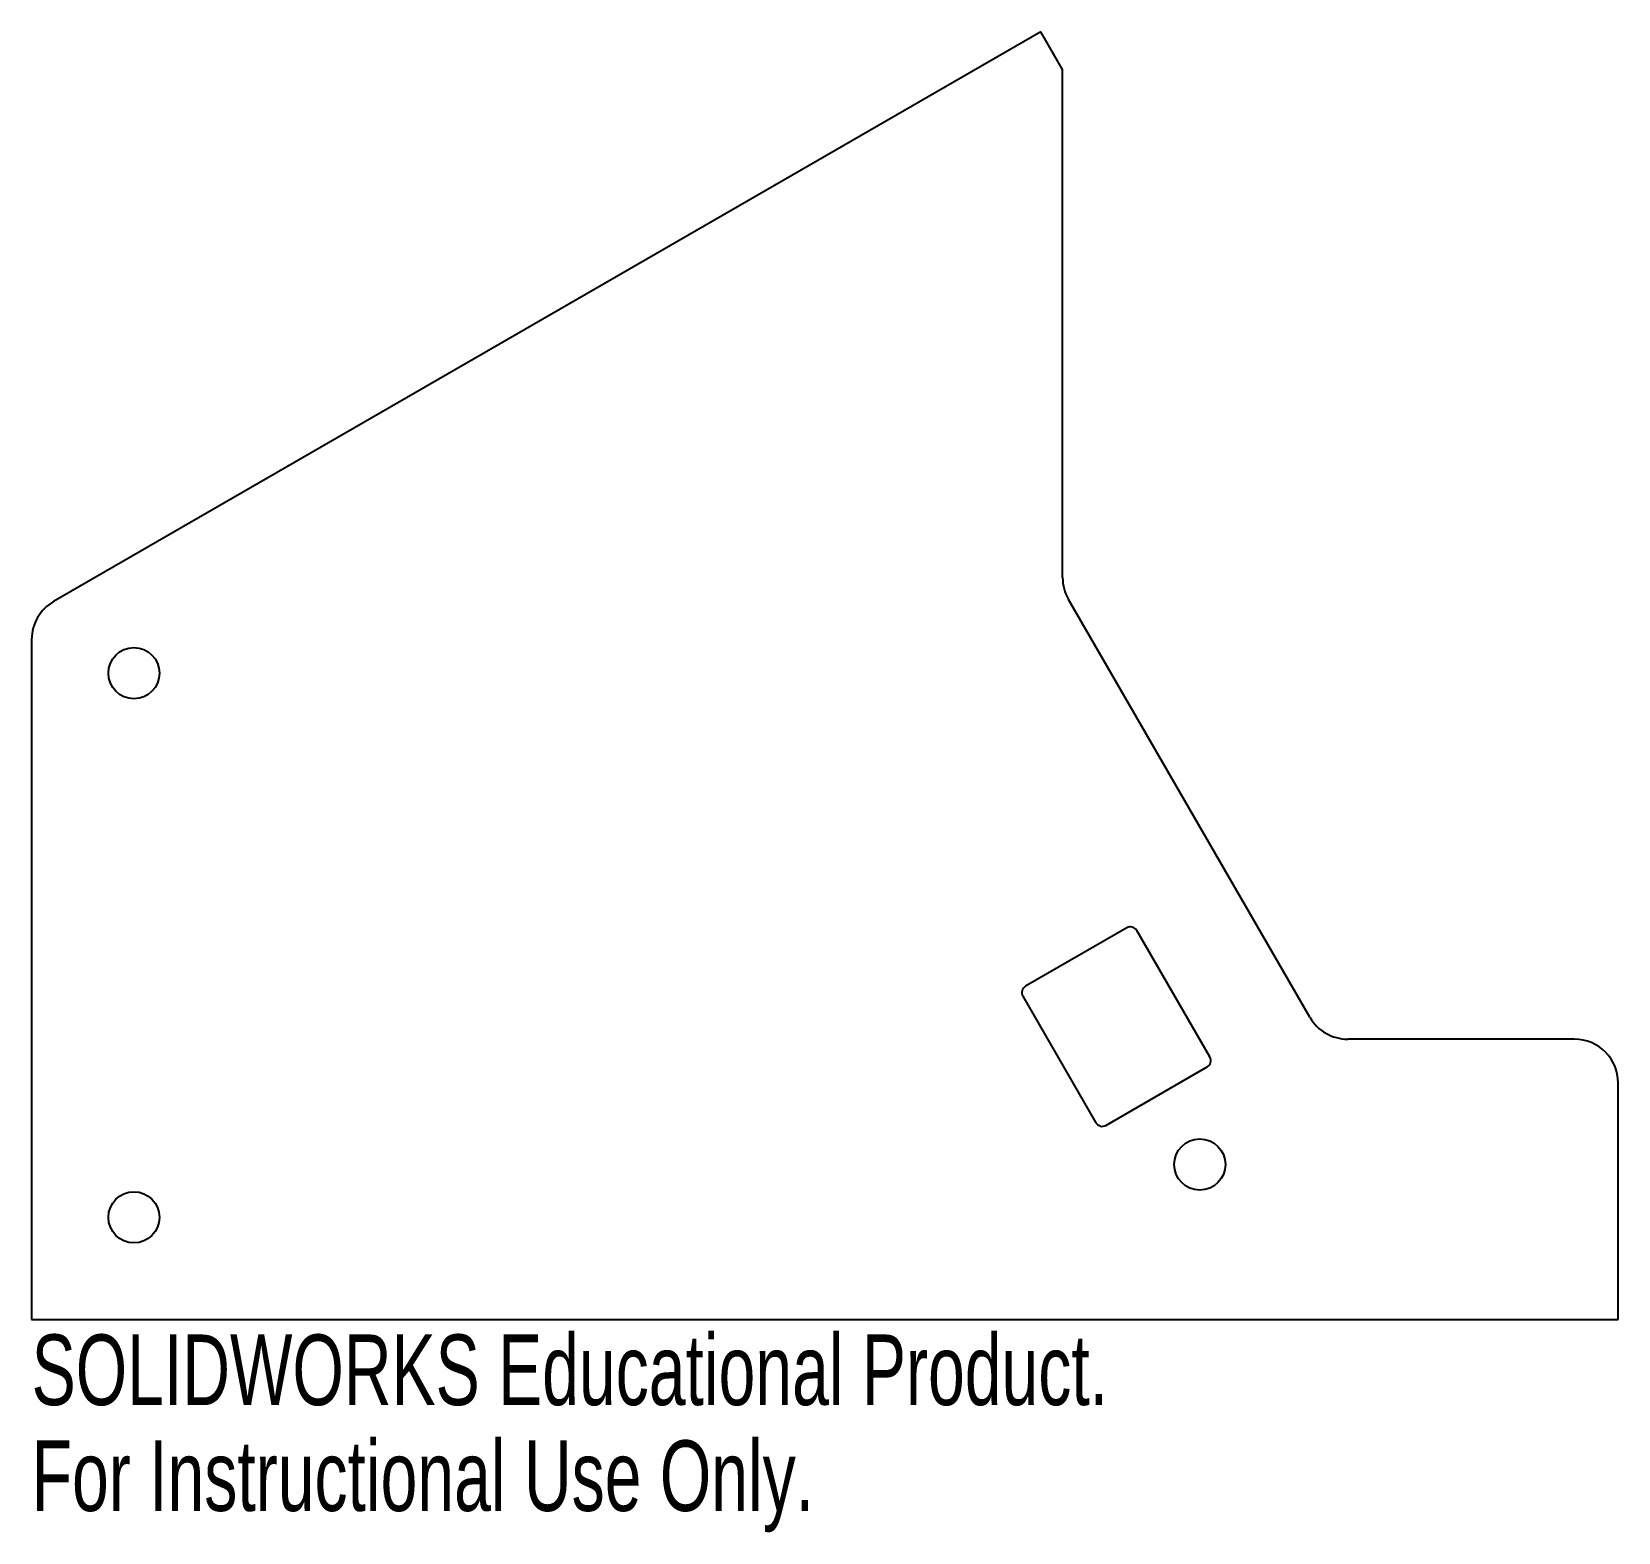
# Model space of a CAD drawing. Header units: millimetres. Extents: x -26 to 82, y -23 to 80.
import ezdxf

# ---------------------------------------------------------------- set-up
doc = ezdxf.new("R2010")
doc.units = ezdxf.units.MM
doc.styles.add('SLDTEXTSTYLE0', font='TXT', dxfattribs={"width": 0.7})

msp = doc.modelspace()

# ---------------------------------------------------------------- linework, layer by layer
at = {"color": 7, "linetype": 'Continuous', "lineweight": 25}
for p, q in [((42.64, 80.18), (-24.93, 41.17)), ((44.14, 77.58), (42.64, 80.18)), ((44.14, 42.81), (44.14, 77.58)), ((61.06, 12.7), (44.54, 41.31)), ((-26.43, 38.57), (-26.43, -8)), ((48.53, 18.82), (41.6, 14.82)), ((54.21, 9.98), (49.21, 18.64)), ((41.42, 14.14), (46.42, 5.48)), ((79.17, 11.2), (63.66, 11.2)), ((47.1, 5.3), (54.03, 9.3)), ((82.17, -8), (82.17, 8.2)), ((-26.43, -8), (82.17, -8))]:
    msp.add_line(p, q, dxfattribs=at)
for centre in [(-19.43, 36.26), (53.53, 2.62), (-19.43, -1)]:
    msp.add_circle(centre, 1.75, dxfattribs=at)
for centre, radius, start, end in [((47.14, 42.81), 3, 180, 210), ((-23.43, 38.57), 3, 120, 180), ((48.78, 18.39), 0.5, 30, 120), ((41.85, 14.39), 0.5, 120, 210), ((63.66, 14.2), 3, 210, 270), ((79.17, 8.2), 3, 0, 90), ((53.78, 9.73), 0.5, 300, 30), ((46.85, 5.73), 0.5, 210, 300)]:
    msp.add_arc(centre, radius, start, end, dxfattribs=at)

# ---------------------------------------------------------------- texts
at = {"color": 7, "linetype": 'Continuous', "char_height": 4.8336, "attachment_point": 1, "style": 'SLDTEXTSTYLE0'}
for s, insert in [('SOLIDWORKS Educational Product.', (-26.43, -9.02)), ('For Instructional Use Only.', (-26.43, -16.27))]:
    msp.add_mtext(s, dxfattribs=dict(at, insert=insert))

doc.saveas('drawing.dxf')
